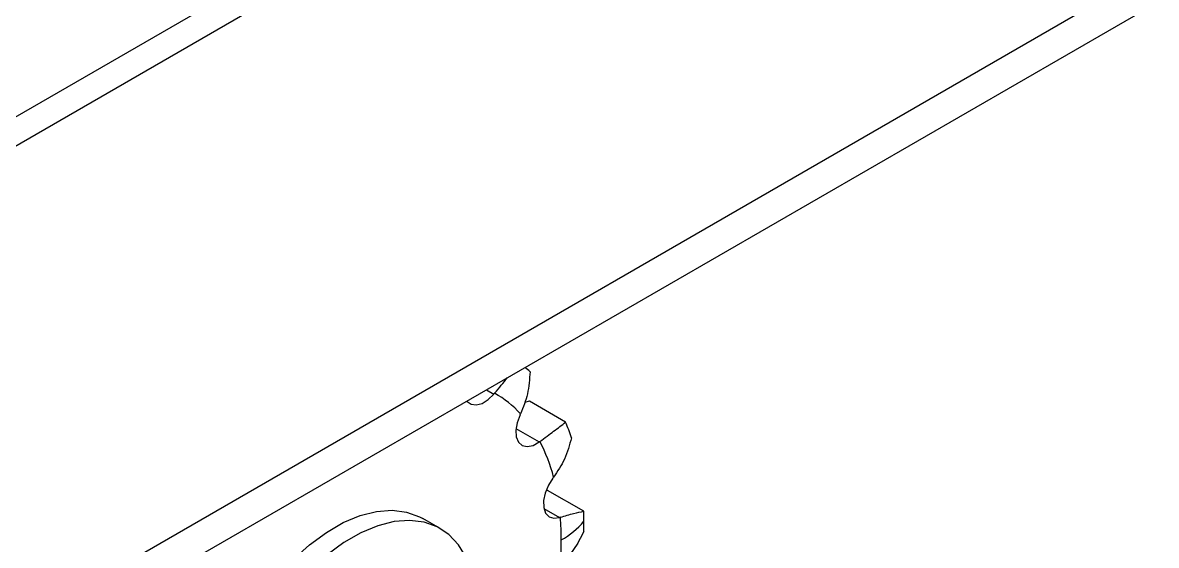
# Model space of a CAD drawing. Header units: metres. Extents: x 0 to 21025, y 0 to 14850.
# Drawn here: x 12145.5 to 12271.6, y 4860.8 to 4918.9 of the extents above; entities that cross this region are included whole.
import ezdxf

# ---------------------------------------------------------------- set-up
doc = ezdxf.new("R2010")
doc.units = ezdxf.units.M
doc.header["$LTSCALE"] = 25
doc.layers.add('SL4', color=4, linetype='Continuous')

msp = doc.modelspace()

# ---------------------------------------------------------------- linework, layer by layer
at = {"layer": 'SL4'}
for p, q in [((12937.03, 5365.764), (12000.132, 4824.903)), ((12004.894, 4824.432), (12941.793, 5365.292)), ((12051.192, 4797.705), (12988.09, 5338.565)), ((12051.192, 4793.816), (12988.09, 5334.676)), ((12197.114, 4878.055), (12197.949, 4877.573)), ((12201.89, 4876.766), (12201.341, 4876.627)), ((12205.911, 4874.445), (12201.89, 4876.766)), ((12200.399, 4873.727), (12202.968, 4872.244)), ((12207.944, 4864.539), (12203.924, 4866.86)), ((12203.507, 4864.852), (12205.247, 4863.847)), ((12191.988, 4862.609), (12190.029, 4863.74))]:
    msp.add_line(p, q, dxfattribs=at)
at = {"layer": 'SL4', "flags": 128}
for points in [[(12194.939, 4876.8), (12194.974, 4876.756), (12195.42, 4876.433), (12195.993, 4876.357), (12196.643, 4876.536), (12197.314, 4876.953), (12197.949, 4877.573)], [(12200.852, 4875.254), (12200.526, 4874.387), (12200.384, 4873.547), (12200.439, 4872.805), (12200.686, 4872.226), (12201.104, 4871.859), (12201.656, 4871.737), (12202.296, 4871.869), (12202.968, 4872.244)], [(12204.513, 4868.235), (12204.005, 4867.434), (12203.647, 4866.57), (12203.47, 4865.719), (12203.488, 4864.954), (12203.7, 4864.341), (12204.089, 4863.932), (12204.62, 4863.762), (12205.247, 4863.847)], [(12166.438, 4838.836), (12166.567, 4841.083), (12166.951, 4843.437), (12167.582, 4845.854), (12168.45, 4848.289), (12169.538, 4850.697), (12170.825, 4853.032), (12172.288, 4855.251), (12173.9, 4857.313), (12175.63, 4859.179), (12177.446, 4860.815), (12179.315, 4862.191), (12181.201, 4863.28), (12183.07, 4864.062), (12184.886, 4864.523), (12186.616, 4864.654), (12188.228, 4864.452), (12189.691, 4863.922), (12190.029, 4863.74)], [(12196.036, 4853.661), (12195.908, 4855.76), (12195.524, 4857.671), (12194.892, 4859.359), (12194.025, 4860.791), (12192.937, 4861.943), (12191.649, 4862.792), (12190.186, 4863.321), (12188.575, 4863.523), (12186.845, 4863.392), (12185.028, 4862.931), (12183.16, 4862.149), (12181.274, 4861.06), (12179.405, 4859.685), (12177.589, 4858.049), (12175.859, 4856.182), (12174.247, 4854.12), (12172.784, 4851.901), (12171.497, 4849.566), (12170.409, 4847.158), (12169.541, 4844.724), (12168.909, 4842.307), (12168.526, 4839.953), (12168.397, 4837.705)]]:
    msp.add_lwpolyline(points, dxfattribs=at)
at = {"layer": 'SL4'}
for centre, radius, start, end in [((12192.762, 4869.826), 13.762, 48.03771, 51.08299), ((12216.414, 4861.904), 24.217, 139.38552, 139.68238), ((12191.945, 4867.101), 12.195, 42.69497, 60.06194), ((12177.259, 4886.585), 26.173, 334.34682, 334.6287), ((12186.612, 4866.02), 21.057, 18.56036, 23.58272), ((12213.173, 4858.251), 17.319, 125.73297, 126.10417), ((12186.406, 4863.612), 18.788, 14.56516, 27.57792), ((12184.257, 4883.662), 25.461, 322.70567, 322.99278), ((12171.268, 4863.433), 36.693, 359.99249, 1.72651), ((12208.333, 4854.243), 10.088, 107.27975, 107.81197), ((12174.081, 4861.378), 31.355, 359.94756, 4.56954), ((12201.051, 4869.246), 9.033, 299.04532, 319.90875), ((12169.329, 4863.433), 38.632, 358.31738, 359.99287), ((12169.609, 4861.378), 35.827, 355.72534, 359.95411)]:
    msp.add_arc(centre, radius, start, end, dxfattribs=at)
for points, knots in [([(12201.964, 4880.059), (12201.912, 4879.227), (12201.811, 4877.612), (12201.203, 4876.102), (12200.908, 4875.37)], [0, 0, 0, 0, 0.5152633, 1, 1, 1, 1]), ([(12198.031, 4877.669), (12198.532, 4878.259), (12199.045, 4878.863), (12199.454, 4879.4), (12199.463, 4879.411)], [0, 0, 0, 0, 0.9789848, 1, 1, 1, 1]), ([(12203.059, 4872.31), (12203.593, 4872.701), (12204.696, 4873.507), (12205.498, 4874.126), (12205.911, 4874.445)], [0, 0, 0, 0, 0.4847219, 1, 1, 1, 1]), ([(12206.574, 4872.723), (12206.35, 4871.912), (12205.917, 4870.339), (12205.023, 4868.99), (12204.59, 4868.337)], [0, 0, 0, 0, 0.5152637, 1, 1, 1, 1]), ([(12205.337, 4863.876), (12205.853, 4864.032), (12206.919, 4864.354), (12207.596, 4864.476), (12207.944, 4864.539)], [0, 0, 0, 0, 0.4847248, 1, 1, 1, 1]), ([(12207.944, 4862.299), (12207.596, 4861.596), (12206.919, 4860.233), (12205.853, 4859.205), (12205.337, 4858.707)], [0, 0, 0, 0, 0.5152541, 1, 1, 1, 1])]:
    msp.add_open_spline(points, degree=3, knots=knots, dxfattribs=at)

doc.saveas('drawing.dxf')
